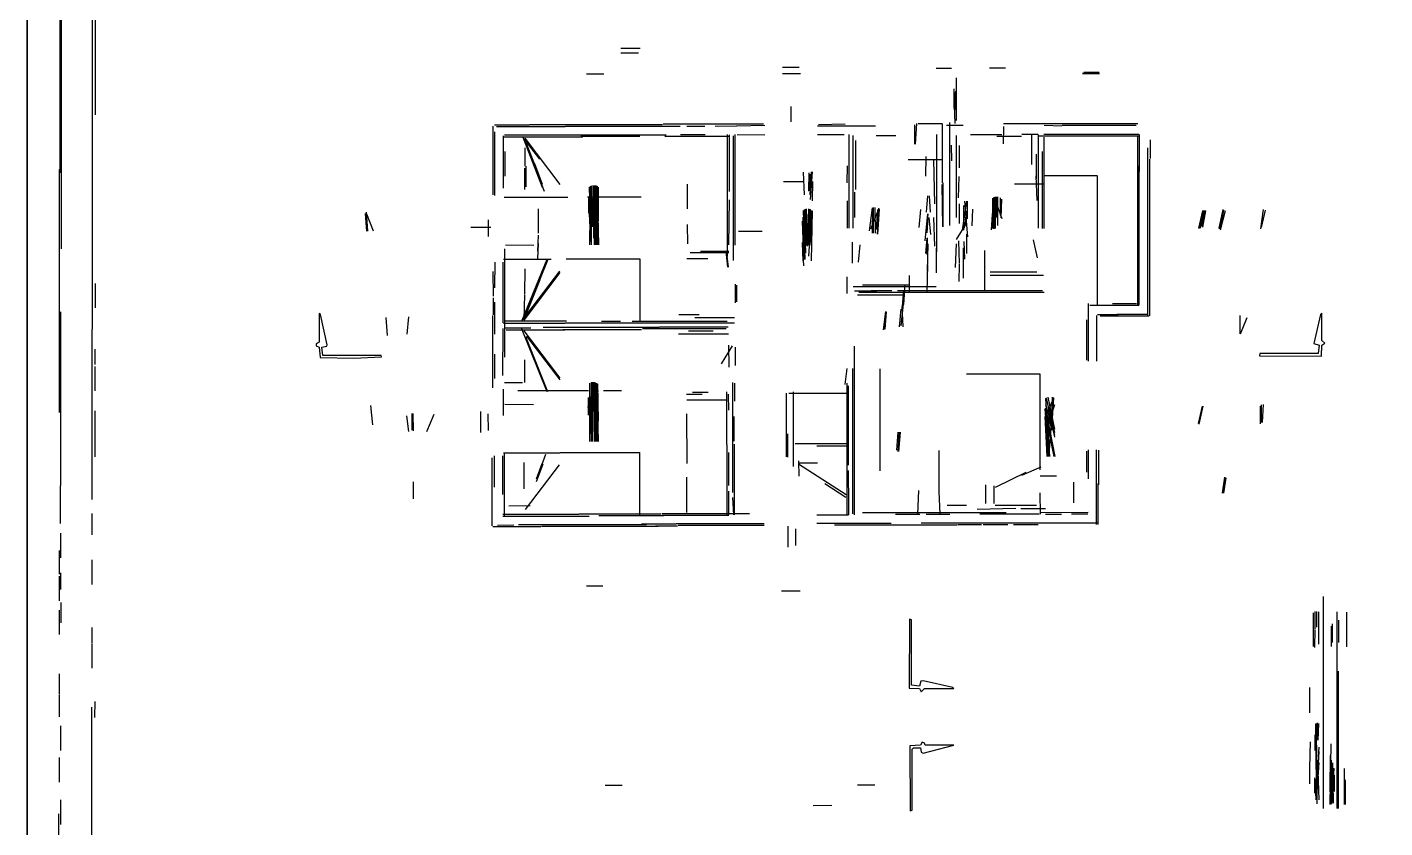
# Model space of a CAD drawing. Header units: millimetres. Extents: x 0 to 615, y 0 to 915.
# Drawn here: x 0 to 392.6, y 268.7 to 500.3 of the extents above; entities that cross this region are included whole.
import ezdxf

# ---------------------------------------------------------------- set-up
doc = ezdxf.new("R2010")
doc.units = ezdxf.units.MM
for name, color, linetype in [('PDF_UNDERLAY', 8, 'Continuous'), ('SHEET_BORDER', 2, 'Continuous'), ('TRACE_ORANGE_MARKUPS', 30, 'Continuous'), ('TRACE_WALLS_AND_LINES', 7, 'Continuous')]:
    doc.layers.add(name, color=color, linetype=linetype)
picture_1 = doc.add_image_def('image1.png', size_in_pixel=(4840, 7208))

msp = doc.modelspace()

# ---------------------------------------------------------------- linework, layer by layer
at = {"layer": 'SHEET_BORDER'}
msp.add_lwpolyline([(0, 0), (614.68, 0), (614.68, 915.416), (0, 915.416)], close=True, dxfattribs=at)
at = {"layer": 'TRACE_ORANGE_MARKUPS', "color": 30}
for points in [[(84.455, 417.449), (84.455, 409.194), (83.566, 408.686), (83.566, 408.178), (84.455, 407.797), (84.709, 404.749), (94.488, 404.622), (102.489, 405.003), (102.362, 405.384), (85.471, 405.384), (85.217, 407.797), (86.614, 408.051), (86.741, 408.432), (84.836, 417.195)], [(374.396, 417.576), (374.015, 417.195), (372.11, 408.813), (373.634, 408.305), (373.38, 405.892), (356.489, 405.892), (356.362, 405.257), (374.269, 405.13), (374.396, 408.305), (375.285, 408.94), (374.396, 409.702)], [(255.143, 329.057), (255.016, 309.118), (258.064, 308.991), (258.572, 308.102), (259.461, 308.991), (267.97, 308.991), (267.716, 309.372), (259.08, 311.277), (258.445, 311.15), (258.064, 309.753), (255.778, 310.007), (255.778, 328.93)], [(267.97, 292.608), (259.715, 292.608), (259.461, 293.243), (258.826, 293.497), (258.318, 292.608), (255.27, 292.481), (255.397, 273.685), (255.905, 273.812), (255.905, 291.465), (256.286, 291.846), (258.318, 291.846), (258.572, 290.576), (259.08, 290.322)]]:
    msp.add_lwpolyline(points, close=True, dxfattribs=at)
at = {"layer": 'TRACE_WALLS_AND_LINES'}
for p, q in [((9.525, 458.216), (9.525, 573.278)), ((9.906, 436.245), (9.906, 551.688)), ((18.923, 413.004), (18.923, 531.495)), ((19.812, 474.98), (19.812, 529.59)), ((171.704, 494.284), (177.292, 494.284)), ((171.704, 492.887), (176.784, 492.887)), ((218.44, 488.696), (223.266, 488.696)), ((218.44, 486.918), (223.647, 486.918)), ((262.89, 488.442), (267.335, 488.442)), ((278.257, 488.569), (282.956, 488.569)), ((305.181, 487.045), (310.134, 487.045)), ((305.181, 486.918), (310.134, 486.918)), ((305.562, 487.299), (310.007, 487.299)), ((161.798, 486.791), (166.751, 486.791)), ((268.732, 473.329), (268.732, 485.648)), ((267.97, 480.187), (268.224, 472.44)), ((268.097, 476.885), (268.097, 482.473)), ((268.224, 474.472), (268.224, 481.457)), ((268.605, 476.377), (268.605, 481.838)), ((220.853, 477.393), (220.853, 472.948)), ((134.747, 451.866), (134.747, 471.678)), ((135.128, 472.059), (145.161, 472.059)), ((135.763, 471.551), (155.575, 471.551)), ((145.288, 472.186), (183.769, 472.186)), ((155.702, 471.678), (188.849, 471.678)), ((183.896, 472.313), (212.979, 472.313)), ((190.754, 471.678), (195.961, 471.678)), ((199.009, 471.678), (205.105, 471.805)), ((205.232, 471.805), (213.36, 471.932)), ((228.6, 471.805), (245.364, 471.805)), ((228.854, 472.186), (236.601, 472.313)), ((256.667, 466.471), (256.667, 472.059)), ((256.921, 466.471), (257.302, 472.44)), ((257.683, 472.44), (264.541, 472.44)), ((264.668, 455.295), (264.668, 472.44)), ((265.811, 471.932), (270.637, 471.932)), ((266.827, 442.976), (266.827, 472.694)), ((282.321, 472.44), (321.183, 472.44)), ((282.321, 466.598), (282.448, 471.551)), ((294.132, 471.932), (299.212, 471.805)), ((299.339, 471.932), (320.675, 471.932)), ((135.255, 451.612), (135.255, 470.027)), ((137.795, 453.771), (137.795, 468.884)), ((137.795, 468.63), (160.655, 468.63)), ((138.049, 469.138), (184.785, 469.138)), ((143.256, 468.503), (148.209, 462.153)), ((143.383, 468.503), (148.971, 454.025)), ((143.891, 468.249), (154.051, 454.787)), ((144.145, 467.233), (147.32, 459.105)), ((160.147, 468.757), (170.307, 468.757)), ((170.434, 468.757), (177.165, 468.757)), ((184.404, 468.757), (203.073, 468.757)), ((188.976, 469.265), (196.088, 469.265)), ((202.565, 433.959), (202.565, 469.265)), ((203.073, 452.755), (203.073, 469.138)), ((204.216, 432.816), (204.216, 468.884)), ((204.724, 437.261), (204.724, 469.265)), ((205.359, 469.265), (213.36, 469.138)), ((228.6, 469.265), (236.22, 469.265)), ((237.744, 442.214), (237.744, 469.265)), ((238.887, 442.214), (238.887, 469.011)), ((239.649, 453.39), (239.649, 467.487)), ((245.491, 469.011), (251.206, 469.011)), ((263.017, 435.356), (263.017, 469.265)), ((268.732, 445.262), (268.732, 469.011)), ((272.796, 469.265), (281.813, 469.265)), ((280.416, 468.757), (287.528, 468.757)), ((287.655, 469.392), (292.227, 469.392)), ((290.576, 460.629), (290.576, 469.392)), ((292.481, 442.214), (292.481, 469.265)), ((292.481, 468.884), (321.691, 468.884)), ((294.005, 469.392), (321.437, 469.392)), ((294.132, 442.087), (294.132, 468.503)), ((321.183, 419.862), (321.183, 468.757)), ((321.691, 458.597), (321.691, 469.265)), ((324.739, 467.741), (324.739, 462.28)), ((138.176, 464.312), (138.176, 457.2)), ((144.018, 460.121), (144.018, 465.455)), ((267.208, 466.217), (267.335, 461.645)), ((269.494, 466.09), (269.494, 459.613)), ((291.846, 456.438), (291.846, 463.55)), ((293.624, 442.087), (293.624, 464.312)), ((324.104, 416.814), (324.104, 465.455)), ((143.891, 453.39), (143.891, 459.486)), ((144.272, 454.152), (144.272, 460.121)), ((145.923, 462.026), (149.479, 452.882)), ((146.685, 460.883), (148.971, 454.914)), ((237.109, 455.295), (237.236, 460.248)), ((254.762, 462.026), (264.541, 462.026)), ((259.842, 457.2), (259.969, 462.915)), ((262.128, 462.026), (262.382, 449.199)), ((321.564, 419.862), (321.564, 460.248)), ((324.612, 416.814), (324.612, 462.153)), ((9.398, 388.874), (9.398, 459.105)), ((218.694, 455.676), (224.282, 455.676)), ((224.409, 458.343), (224.663, 451.866)), ((226.06, 452.882), (226.187, 458.216)), ((226.441, 451.866), (226.822, 458.47)), ((226.441, 453.009), (226.441, 457.835)), ((226.568, 450.469), (227.076, 458.47)), ((227.076, 450.088), (227.203, 455.676)), ((269.367, 450.977), (269.494, 457.073)), ((291.719, 457.327), (291.973, 450.215)), ((294.259, 457.454), (309.372, 457.454)), ((309.499, 419.862), (309.499, 457.454)), ((162.56, 454.025), (162.687, 447.802)), ((162.687, 437.388), (162.941, 454.279)), ((163.195, 437.388), (163.195, 454.406)), ((163.576, 454.533), (163.576, 449.707)), ((163.83, 439.293), (163.83, 454.533)), ((164.084, 437.388), (164.084, 454.533)), ((164.211, 454.533), (164.465, 437.388)), ((164.338, 452.755), (164.465, 445.262)), ((164.465, 454.533), (164.465, 449.199)), ((164.719, 437.388), (164.719, 454.406)), ((164.846, 454.279), (165.227, 437.388)), ((164.846, 451.993), (164.846, 446.786)), ((165.1, 451.993), (165.1, 446.786)), ((165.227, 444.246), (165.227, 454.025)), ((190.881, 454.914), (190.881, 447.802)), ((239.395, 445.262), (239.395, 452.628)), ((264.541, 454.787), (264.668, 442.595)), ((264.922, 442.595), (264.922, 455.295)), ((285.496, 455.041), (294.132, 455.041)), ((137.922, 451.104), (156.337, 451.104)), ((147.828, 440.69), (147.828, 447.802)), ((162.052, 451.231), (177.546, 451.231)), ((162.433, 446.532), (162.433, 451.358)), ((163.322, 448.31), (163.449, 442.595)), ((163.449, 450.85), (163.576, 445.389)), ((163.703, 448.31), (163.703, 442.849)), ((163.957, 450.596), (163.957, 446.151)), ((202.946, 437.388), (203.073, 450.342)), ((225.044, 447.675), (225.425, 437.007)), ((225.171, 447.675), (225.425, 438.404)), ((225.298, 447.802), (225.552, 438.277)), ((225.679, 437.007), (226.06, 447.802)), ((226.06, 437.261), (226.441, 447.675)), ((226.06, 438.912), (226.187, 447.675)), ((237.236, 442.214), (237.236, 450.088)), ((243.586, 441.452), (244.475, 448.056)), ((244.475, 440.69), (244.602, 448.056)), ((244.729, 440.69), (244.729, 448.183)), ((245.11, 448.183), (245.237, 440.69)), ((245.872, 442.849), (246.253, 447.929)), ((245.872, 440.436), (246.38, 447.802)), ((245.999, 440.436), (246.507, 447.675)), ((260.096, 446.786), (260.477, 451.485)), ((260.858, 451.485), (261.112, 446.786)), ((269.494, 449.199), (269.494, 443.484)), ((270.51, 441.579), (271.78, 449.961)), ((270.891, 441.579), (270.891, 448.691)), ((271.018, 449.961), (271.907, 439.674)), ((271.907, 444.881), (271.907, 449.961)), ((273.304, 442.849), (273.431, 447.675)), ((279.146, 442.087), (279.273, 450.85)), ((279.527, 441.96), (279.527, 450.977)), ((279.654, 441.96), (279.654, 451.104)), ((279.781, 450.723), (281.813, 445.008)), ((279.781, 442.341), (279.781, 448.691)), ((279.908, 442.087), (279.908, 451.104)), ((280.035, 442.214), (280.035, 451.231)), ((280.416, 445.262), (280.416, 451.231)), ((280.67, 442.976), (280.67, 451.231)), ((281.432, 445.897), (281.432, 450.977)), ((281.686, 445.135), (281.813, 450.596)), ((97.79, 446.405), (98.171, 441.325)), ((98.044, 446.786), (98.425, 441.325)), ((98.171, 446.278), (100.076, 441.452)), ((133.35, 444.627), (133.35, 439.801)), ((162.56, 446.405), (162.941, 438.277)), ((164.846, 446.151), (164.973, 437.388)), ((164.973, 444.119), (164.973, 439.547)), ((224.155, 444.246), (224.536, 433.705)), ((224.282, 445.389), (224.409, 440.944)), ((224.409, 447.294), (224.917, 433.07)), ((224.663, 447.548), (225.044, 434.975)), ((224.79, 447.167), (225.044, 437.261)), ((225.933, 437.261), (226.06, 447.421)), ((226.06, 434.086), (226.949, 447.294)), ((226.441, 437.261), (226.949, 445.262)), ((226.568, 442.722), (226.568, 447.548)), ((226.822, 432.689), (227.076, 447.167)), ((243.967, 441.96), (245.872, 446.786)), ((245.618, 441.833), (245.999, 447.548)), ((245.999, 441.071), (246.38, 446.659)), ((257.937, 442.341), (258.445, 447.548)), ((259.715, 438.531), (260.477, 446.278)), ((260.096, 441.071), (260.604, 446.278)), ((260.223, 440.817), (260.604, 445.262)), ((260.731, 445.262), (261.239, 440.309)), ((262.128, 445.262), (262.382, 437.007)), ((268.732, 438.912), (271.78, 443.738)), ((271.018, 442.214), (271.78, 447.167)), ((278.892, 441.706), (279.146, 446.151)), ((338.836, 442.214), (339.979, 447.167)), ((338.963, 442.087), (340.106, 447.294)), ((339.344, 442.214), (340.36, 447.294)), ((339.598, 442.722), (340.614, 447.294)), ((339.725, 442.722), (340.741, 447.294)), ((339.979, 442.468), (340.868, 447.167)), ((344.678, 442.214), (345.821, 447.548)), ((344.805, 441.96), (345.821, 446.405)), ((345.059, 442.214), (346.075, 447.421)), ((345.059, 441.706), (346.583, 447.294)), ((356.743, 441.96), (357.505, 447.548)), ((356.997, 442.341), (358.14, 447.421)), ((128.27, 442.468), (134.112, 442.468)), ((147.701, 435.483), (147.828, 440.182)), ((164.211, 437.388), (164.211, 443.484)), ((190.881, 443.23), (191.008, 437.642)), ((205.74, 441.325), (212.598, 441.325)), ((224.536, 441.325), (224.79, 433.07)), ((271.78, 434.848), (271.78, 440.436)), ((138.176, 404.876), (138.176, 436.245)), ((138.303, 437.388), (146.558, 437.261)), ((147.701, 433.324), (147.828, 437.769)), ((224.155, 438.023), (224.536, 431.292)), ((224.155, 437.896), (224.282, 432.689)), ((238.633, 432.054), (238.633, 438.15)), ((240.411, 432.308), (240.919, 437.388)), ((259.842, 434.848), (260.223, 439.293)), ((260.223, 434.594), (260.35, 439.42)), ((260.35, 429.768), (260.604, 437.642)), ((262.89, 436.372), (262.89, 429.26)), ((268.478, 430.784), (268.732, 437.642)), ((269.367, 438.531), (269.494, 431.927)), ((270.764, 427.736), (270.764, 436.499)), ((270.891, 438.277), (271.018, 433.197)), ((290.957, 438.785), (292.1, 433.578)), ((135.255, 424.942), (135.382, 432.308)), ((137.668, 414.782), (137.668, 432.308)), ((137.795, 433.197), (151.511, 433.197)), ((143.129, 415.544), (150.368, 433.197)), ((144.018, 416.687), (150.622, 433.197)), ((155.829, 433.324), (177.165, 433.324)), ((177.292, 415.417), (177.292, 433.324)), ((190.754, 433.451), (196.85, 433.451)), ((191.77, 435.102), (202.946, 435.102)), ((194.691, 435.483), (202.946, 435.483)), ((202.057, 435.483), (202.565, 430.911)), ((202.184, 435.61), (202.692, 430.911)), ((276.987, 424.18), (276.987, 435.737)), ((134.62, 429.641), (134.747, 422.529)), ((143.256, 415.544), (154.051, 429.768)), ((143.383, 415.798), (149.733, 431.546)), ((143.764, 415.544), (154.178, 429.387)), ((143.891, 423.164), (144.018, 430.403)), ((237.109, 423.291), (237.109, 428.117)), ((255.143, 423.672), (255.143, 428.498)), ((260.223, 423.672), (260.477, 431.546)), ((269.494, 426.72), (269.621, 431.8)), ((278.511, 429.514), (291.973, 429.514)), ((278.511, 428.625), (293.878, 428.625)), ((19.812, 419.1), (19.812, 426.212)), ((144.272, 417.195), (148.336, 427.355)), ((204.851, 420.624), (204.851, 425.958)), ((205.232, 420.878), (205.232, 425.704)), ((238.887, 425.323), (262.89, 425.323)), ((239.268, 424.053), (245.745, 424.053)), ((241.554, 425.831), (254.889, 425.831)), ((244.094, 424.18), (250.063, 424.18)), ((251.714, 424.18), (293.624, 424.18)), ((253.111, 419.608), (253.492, 424.18)), ((253.492, 420.116), (253.873, 425.831)), ((134.747, 422.021), (134.747, 417.068)), ((135.255, 414.909), (135.255, 420.751)), ((143.764, 415.671), (143.891, 423.037)), ((240.157, 422.91), (253.238, 422.91)), ((240.538, 423.672), (294.132, 423.672)), ((252.73, 413.893), (253.492, 421.132)), ((306.959, 403.733), (306.959, 420.37)), ((313.817, 420.37), (320.802, 420.37)), ((9.779, 367.792), (9.779, 417.957)), ((103.759, 416.306), (104.14, 411.099)), ((109.855, 411.48), (110.363, 416.56)), ((134.62, 395.986), (134.62, 416.941)), ((135.128, 416.179), (135.128, 411.48)), ((188.468, 417.195), (194.31, 417.195)), ((193.04, 416.306), (204.597, 416.306)), ((247.65, 412.75), (248.285, 418.084)), ((247.777, 412.75), (248.412, 417.957)), ((248.158, 413.004), (248.539, 417.957)), ((252.222, 413.639), (252.73, 418.719)), ((252.984, 419.481), (253.238, 413.639)), ((307.34, 419.862), (321.437, 419.862)), ((309.372, 403.733), (309.372, 416.941)), ((309.499, 417.195), (315.468, 417.195)), ((310.261, 416.814), (324.485, 416.814)), ((315.087, 417.322), (323.977, 417.322)), ((350.774, 411.607), (350.774, 416.941)), ((350.901, 411.607), (352.806, 416.306)), ((18.796, 363.728), (18.796, 412.877)), ((137.541, 399.542), (137.668, 413.131)), ((137.795, 414.655), (155.448, 414.655)), ((137.922, 413.385), (145.669, 413.385)), ((138.303, 415.417), (155.956, 415.417)), ((138.557, 412.75), (155.448, 412.75)), ((142.875, 413.385), (150.241, 394.97)), ((143.637, 412.496), (154.051, 398.78)), ((149.225, 413.512), (182.753, 413.512)), ((154.94, 412.877), (177.673, 412.877)), ((155.575, 414.782), (204.597, 414.782)), ((166.116, 415.29), (171.577, 415.29)), ((175.006, 415.29), (202.438, 415.29)), ((177.927, 413.131), (202.184, 413.131)), ((182.88, 413.639), (202.692, 413.639)), ((191.262, 412.496), (198.374, 412.496)), ((306.451, 403.987), (306.451, 415.671)), ((144.145, 410.845), (150.495, 394.97)), ((144.399, 410.972), (154.051, 398.272)), ((188.341, 411.607), (202.819, 411.607)), ((19.685, 402.717), (19.685, 407.162)), ((135.128, 405.765), (135.128, 398.653)), ((200.787, 402.971), (203.962, 408.178)), ((202.819, 408.305), (202.946, 401.955)), ((204.851, 402.463), (204.851, 407.797)), ((239.268, 359.283), (239.268, 408.051)), ((19.685, 395.097), (19.685, 402.209)), ((143.891, 397.51), (143.891, 404.114)), ((236.601, 397.002), (237.109, 401.574)), ((238.76, 359.537), (238.76, 401.574)), ((246.634, 371.983), (246.634, 401.447)), ((138.049, 397.51), (143.256, 397.51)), ((162.687, 380.492), (162.687, 397.383)), ((163.195, 380.492), (163.195, 397.51)), ((163.322, 380.492), (163.322, 397.637)), ((163.449, 380.492), (163.449, 397.637)), ((163.703, 397.637), (163.957, 380.492)), ((163.957, 388.366), (163.957, 397.637)), ((164.338, 380.492), (164.338, 397.51)), ((164.592, 397.383), (164.846, 383.794)), ((164.719, 397.256), (165.1, 380.492)), ((164.973, 397.129), (165.1, 386.461)), ((204.089, 365.76), (204.089, 397.51)), ((204.597, 397.383), (204.597, 392.176)), ((237.109, 359.283), (237.109, 397.383)), ((237.49, 373.634), (237.49, 396.621)), ((271.653, 400.05), (292.862, 400.05)), ((292.989, 372.237), (292.989, 400.05)), ((137.795, 387.985), (137.795, 395.605)), ((141.859, 395.224), (162.306, 395.224)), ((162.179, 390.271), (165.227, 395.224)), ((162.306, 388.112), (162.306, 393.192)), ((162.814, 393.446), (163.068, 380.492)), ((164.465, 393.065), (164.592, 380.492)), ((166.624, 395.224), (171.831, 395.224)), ((190.627, 394.208), (195.199, 394.208)), ((192.405, 394.716), (196.977, 394.716)), ((202.311, 379.603), (202.311, 394.843)), ((202.692, 394.208), (202.819, 389.509)), ((219.583, 376.047), (219.583, 394.462)), ((220.218, 394.462), (236.982, 394.462)), ((221.615, 373.253), (221.615, 394.843)), ((294.513, 392.938), (295.656, 376.174)), ((294.64, 393.065), (297.053, 381.762)), ((295.148, 393.319), (297.053, 384.048)), ((296.291, 388.493), (296.545, 393.319)), ((296.418, 387.985), (296.799, 393.192)), ((296.545, 387.223), (296.926, 393.065)), ((19.685, 383.286), (19.685, 389.382)), ((99.314, 390.906), (99.822, 385.318)), ((131.191, 383.032), (131.191, 389.128)), ((138.176, 391.287), (146.431, 391.16)), ((190.754, 392.557), (202.184, 392.557)), ((294.259, 389.89), (295.402, 376.174)), ((294.513, 387.096), (296.418, 392.049)), ((294.513, 391.16), (297.053, 382.27)), ((294.513, 390.144), (294.894, 384.175)), ((294.64, 388.874), (296.418, 383.794)), ((294.767, 384.175), (297.18, 391.16)), ((295.402, 390.525), (297.053, 383.032)), ((338.709, 385.699), (339.852, 390.652)), ((338.963, 385.445), (340.106, 390.652)), ((356.616, 385.572), (356.616, 390.652)), ((356.997, 385.953), (356.997, 391.033)), ((357.251, 385.953), (357.505, 391.16)), ((109.728, 387.858), (110.236, 383.413)), ((111.379, 383.794), (111.379, 388.62)), ((111.506, 388.62), (111.633, 383.54)), ((115.57, 383.413), (117.729, 388.366)), ((133.223, 388.493), (133.35, 383.667)), ((164.465, 380.492), (164.592, 387.096)), ((164.719, 384.937), (164.846, 380.492)), ((190.627, 388.493), (190.754, 374.142)), ((204.47, 380.619), (204.47, 387.731)), ((294.259, 387.731), (294.894, 376.174)), ((294.513, 385.191), (295.021, 376.174)), ((294.894, 387.985), (297.18, 376.174)), ((295.148, 384.937), (296.291, 379.857)), ((295.656, 378.079), (296.291, 387.096)), ((19.685, 376.047), (19.685, 383.159)), ((219.964, 375.92), (219.964, 382.651)), ((251.46, 377.952), (251.841, 383.159)), ((251.841, 377.571), (252.222, 383.159)), ((251.968, 377.825), (252.349, 383.159)), ((252.095, 377.571), (252.603, 383.159)), ((295.021, 382.651), (295.529, 376.174)), ((295.148, 384.556), (296.926, 376.174)), ((137.795, 377.19), (154.051, 377.19)), ((138.049, 358.902), (138.049, 377.317)), ((154.178, 377.317), (177.038, 377.317)), ((177.165, 359.029), (177.165, 377.317)), ((202.438, 359.156), (202.438, 379.476)), ((202.946, 367.792), (202.946, 377.317)), ((204.597, 359.283), (204.597, 379.73)), ((222.123, 379.857), (236.982, 379.857)), ((228.346, 379.222), (236.855, 379.222)), ((263.779, 366.141), (263.779, 377.825)), ((306.324, 377.698), (306.324, 371.602)), ((306.959, 369.697), (306.959, 378.079)), ((309.245, 356.489), (309.245, 378.079)), ((309.88, 367.919), (309.88, 377.952)), ((134.493, 356.108), (134.493, 375.793)), ((135.128, 367.284), (135.128, 376.301)), ((137.541, 365.125), (137.541, 376.301)), ((143.764, 366.776), (143.764, 374.396)), ((144.145, 360.807), (153.924, 373.761)), ((147.32, 369.697), (148.971, 374.142)), ((147.32, 368.935), (149.225, 374.015)), ((147.955, 371.221), (149.987, 376.809)), ((223.012, 374.904), (223.139, 370.459)), ((223.012, 374.015), (236.855, 365.125)), ((223.139, 374.269), (228.6, 374.269)), ((287.655, 370.713), (293.243, 373.126)), ((190.754, 359.918), (190.754, 370.205)), ((237.49, 367.157), (237.49, 372.11)), ((280.035, 367.284), (288.925, 371.602)), ((292.989, 370.586), (297.688, 370.586)), ((345.694, 365.506), (346.329, 370.205)), ((345.821, 365.506), (346.456, 370.078)), ((346.075, 365.506), (346.71, 369.951)), ((9.652, 356.743), (9.652, 367.665)), ((111.633, 368.808), (111.633, 363.855)), ((202.946, 359.283), (202.946, 366.141)), ((230.632, 368.3), (236.728, 364.363)), ((237.617, 359.283), (237.617, 367.03)), ((257.556, 359.41), (257.81, 366.268)), ((263.652, 366.014), (263.906, 359.41)), ((277.241, 362.585), (277.241, 367.919)), ((279.654, 362.585), (279.654, 367.665)), ((292.862, 365.633), (292.989, 359.41)), ((302.641, 362.712), (302.641, 368.681)), ((309.753, 356.489), (309.753, 368.3)), ((139.319, 361.823), (145.415, 361.95)), ((203.962, 364.236), (204.216, 359.283)), ((266.065, 362.077), (271.653, 362.077)), ((279.908, 362.077), (291.846, 362.077)), ((18.796, 353.441), (18.796, 359.664)), ((137.541, 359.41), (159.512, 359.41)), ((137.541, 358.902), (162.56, 358.902)), ((159.639, 359.537), (183.388, 359.537)), ((165.354, 359.029), (184.15, 359.029)), ((183.642, 359.664), (208.915, 359.664)), ((183.642, 359.156), (202.946, 359.156)), ((228.346, 359.283), (237.49, 359.283)), ((241.554, 359.918), (283.083, 359.918)), ((251.079, 359.41), (258.191, 359.41)), ((259.969, 359.41), (266.827, 359.41)), ((274.701, 360.934), (285.877, 361.188)), ((275.463, 359.537), (292.608, 359.537)), ((287.401, 361.061), (294.513, 361.061)), ((292.862, 359.918), (306.832, 360.045)), ((294.513, 359.41), (299.085, 359.41)), ((302.006, 359.537), (306.705, 359.537)), ((9.779, 346.837), (9.779, 353.949)), ((134.62, 355.854), (148.59, 355.854)), ((136.017, 356.235), (140.716, 356.362)), ((142.113, 356.489), (179.07, 356.489)), ((148.717, 355.981), (182.499, 355.981)), ((177.673, 356.616), (187.579, 356.616)), ((181.737, 356.108), (188.087, 356.108)), ((187.706, 356.743), (213.106, 356.743)), ((188.214, 356.235), (213.106, 356.235)), ((220.091, 349.885), (220.091, 355.981)), ((222.25, 350.393), (222.25, 355.219)), ((228.346, 356.87), (249.809, 356.87)), ((233.426, 356.362), (268.986, 356.362)), ((258.572, 356.997), (309.753, 356.997)), ((269.113, 356.489), (275.971, 356.489)), ((276.479, 356.489), (283.591, 356.489)), ((285.242, 356.489), (292.354, 356.489)), ((9.271, 348.996), (9.271, 342.138)), ((18.796, 339.09), (18.796, 346.202)), ((9.779, 337.693), (9.779, 342.519)), ((9.271, 341.503), (9.271, 334.391)), ((161.798, 338.709), (166.497, 338.709)), ((9.779, 333.883), (9.779, 328.041)), ((218.186, 337.312), (223.52, 337.312)), ((374.904, 274.32), (374.904, 335.661)), ((9.271, 331.724), (9.271, 324.612)), ((371.983, 321.183), (371.983, 330.962)), ((372.491, 326.263), (372.491, 331.343)), ((372.999, 326.771), (372.999, 331.343)), ((373.507, 321.818), (373.507, 331.216)), ((378.841, 274.32), (378.841, 331.216)), ((381.635, 321.056), (381.635, 331.089)), ((18.796, 322.199), (18.796, 326.644)), ((372.364, 320.929), (372.491, 326.136)), ((377.063, 327.025), (377.063, 321.183)), ((377.444, 322.326), (377.444, 327.787)), ((379.222, 328.803), (379.222, 322.326)), ((18.796, 314.96), (18.796, 322.072)), ((9.271, 313.309), (9.271, 307.467)), ((379.222, 274.32), (379.222, 314.071)), ((9.271, 307.34), (9.271, 300.863)), ((370.967, 302.006), (370.967, 309.372)), ((18.669, 221.488), (18.669, 303.657)), ((19.558, 300.609), (19.685, 305.308)), ((372.618, 293.751), (372.618, 298.704)), ((372.745, 285.623), (372.745, 298.958)), ((373.126, 294.132), (373.126, 299.085)), ((373.38, 294.132), (373.507, 298.958)), ((9.652, 298.196), (9.652, 291.084)), ((372.491, 291.084), (372.491, 295.656)), ((372.872, 289.179), (372.872, 296.418)), ((370.967, 286.004), (371.094, 293.624)), ((372.745, 279.654), (372.999, 292.608)), ((373.126, 284.607), (373.634, 292.1)), ((373.38, 285.75), (373.634, 290.83)), ((376.809, 275.463), (377.063, 292.989)), ((9.271, 289.052), (9.271, 281.94)), ((372.999, 280.797), (372.999, 288.417)), ((372.999, 277.749), (373.634, 287.655)), ((373.126, 287.782), (373.507, 276.86)), ((376.809, 289.687), (376.809, 284.861)), ((377.063, 288.29), (377.19, 275.717)), ((377.444, 287.528), (377.698, 275.844)), ((370.967, 281.432), (370.967, 285.877)), ((372.364, 278.765), (372.364, 283.21)), ((376.682, 284.861), (376.682, 279.146)), ((377.19, 285.369), (377.444, 276.098)), ((377.444, 286.004), (377.571, 276.098)), ((377.698, 281.051), (377.952, 286.004)), ((377.952, 283.972), (377.952, 279.273)), ((381, 275.463), (381, 285.877)), ((167.132, 281.051), (172.085, 281.051)), ((240.157, 281.178), (245.11, 281.178)), ((372.491, 281.305), (372.618, 276.86)), ((372.872, 280.797), (372.999, 275.717)), ((376.936, 281.178), (377.063, 275.59)), ((380.873, 280.289), (380.873, 275.463)), ((381.254, 275.463), (381.254, 282.575)), ((9.652, 276.86), (9.652, 269.748)), ((227.33, 275.209), (232.664, 275.336)), ((9.144, 116.713), (9.144, 272.796))]:
    msp.add_line(p, q, dxfattribs=at)

# ---------------------------------------------------------------- pictures from other files: only their frames are drawn
at = {"layer": 'PDF_UNDERLAY'}
image = msp.add_image(picture_1, insert=(0, 0), size_in_units=(614.68, 915.416), dxfattribs=at)

doc.saveas('drawing.dxf')
